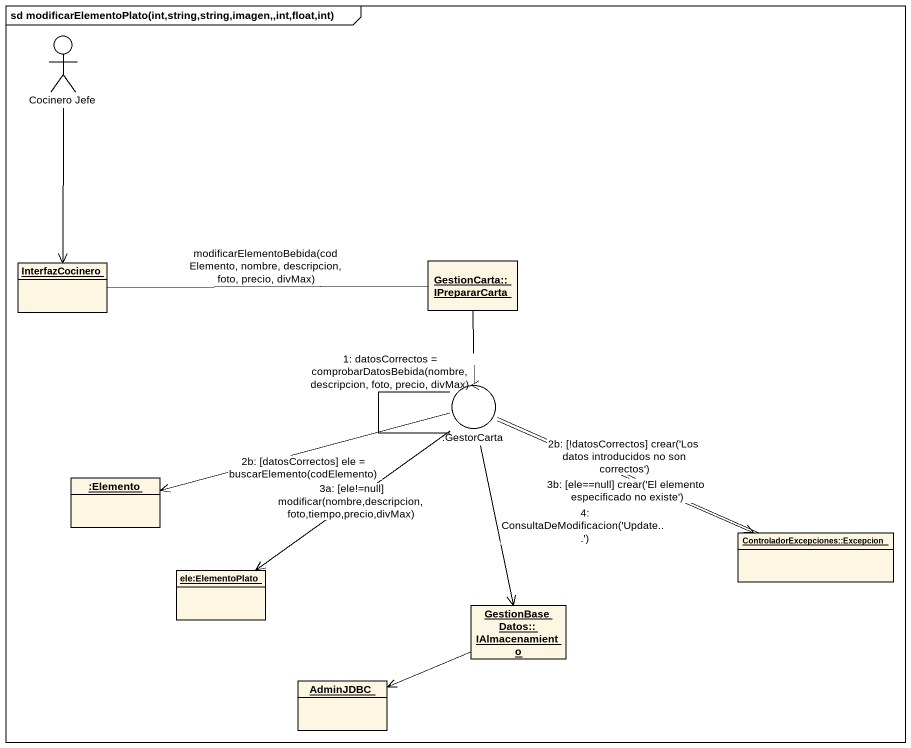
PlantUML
@startuml
mainframe sd modificarElementoPlato(int,string,string,imagen,,int,float,int)
allowmixing
hide circle
hide empty members
actor "Cocinero Jefe" as Cocinero_Jefe
object InterfazCocinero
object "GestionCarta::IPrepararCarta" as GestionCarta_IPrepararCarta
control ":GestorCarta" as GestorCarta
object ":Elemento" as Elemento
object "ControladorExcepciones::Excepcion" as ControladorExcepciones
object "ele:ElementoPlato" as ele_ElementoPlato
object "GestionBaseDatos::IAlmacenamiento" as GestionBaseDatos
object AdminJDBC
Cocinero_Jefe --> InterfazCocinero
InterfazCocinero -right- GestionCarta_IPrepararCarta : modificarElementoBebida(codElemento, nombre, descripcion, foto, precio, divMax)
GestionCarta_IPrepararCarta -- GestorCarta
GestorCarta -- GestorCarta : 1: datosCorrectos = comprobarDatosBebida(nombre, descripcion, foto, precio, divMax)
GestorCarta -left-> Elemento : 2b: [datosCorrectos] ele = buscarElemento(codElemento)
GestorCarta -right-> ControladorExcepciones : 2b: [!datosCorrectos] crear('Los datos introducidos no son correctos')
GestorCarta -right- ControladorExcepciones : 3b: [ele==null] crear('El elemento especificado no existe')
GestorCarta --> ele_ElementoPlato : 3a: [ele!=null] modificar(nombre,descripcion,foto,tiempo,precio,divMax)
GestorCarta --> GestionBaseDatos : 4: ConsultaDeModificacion('Update...')
GestionBaseDatos -left-> AdminJDBC
@enduml
